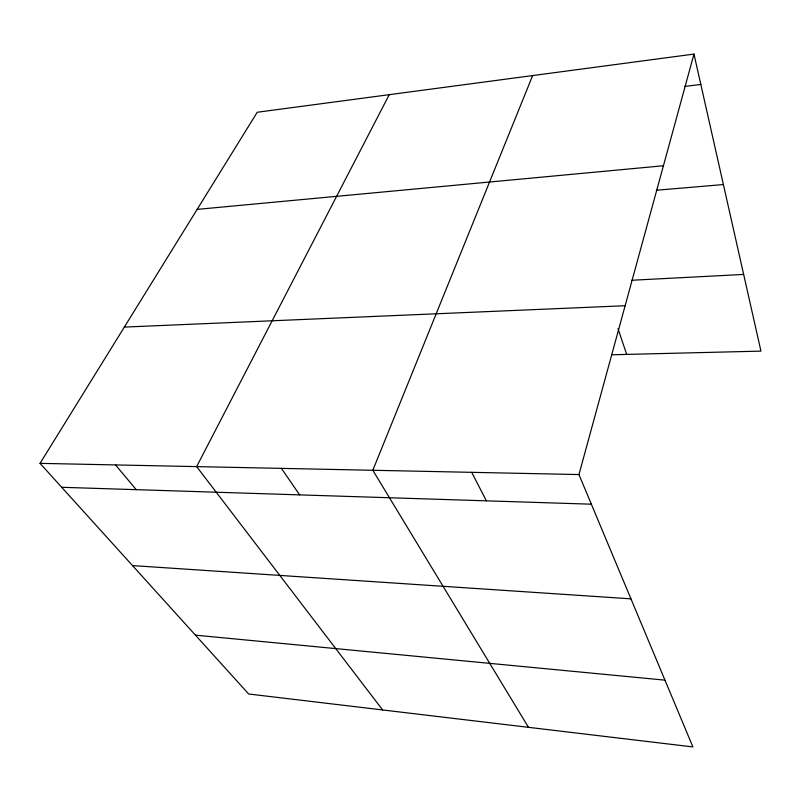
<?xml version="1.0" encoding="UTF-8"?>
<svg xmlns="http://www.w3.org/2000/svg" width="801" height="801" viewBox="0 0 801 801"><rect width="100%" height="100%" fill="white"/><g stroke="black" fill="none" stroke-linecap="round" stroke-linejoin="round"><path stroke-width="1.2" d="M578.953 474.562L693.976 54.078L257.231 112.26L40.05 463.358L248.66 693.986L692.905 746.922L578.953 474.562L40.05 463.358M532.655 75.564L372.815 470.277L528.47 727.328M389.246 94.678L196.645 466.613L382.628 709.946M684.735 86.418L700.825 84.455M197.156 209.391L663.428 165.747M656.399 190.237L723.393 184.56M631.729 280.26L743.658 274.433M124.345 327.088L625.13 305.732M611.704 354.773L760.95 351.118L693.976 54.078M61.697 487.288L591.348 504.189M132.515 565.586L630.948 598.838M195.454 635.153L664.96 680.149M115.524 464.92L136.23 489.671M281.411 468.375L299.644 494.878M471.679 472.33L486.387 500.835M618.002 328.64L626.692 354.402"/></g></svg>
